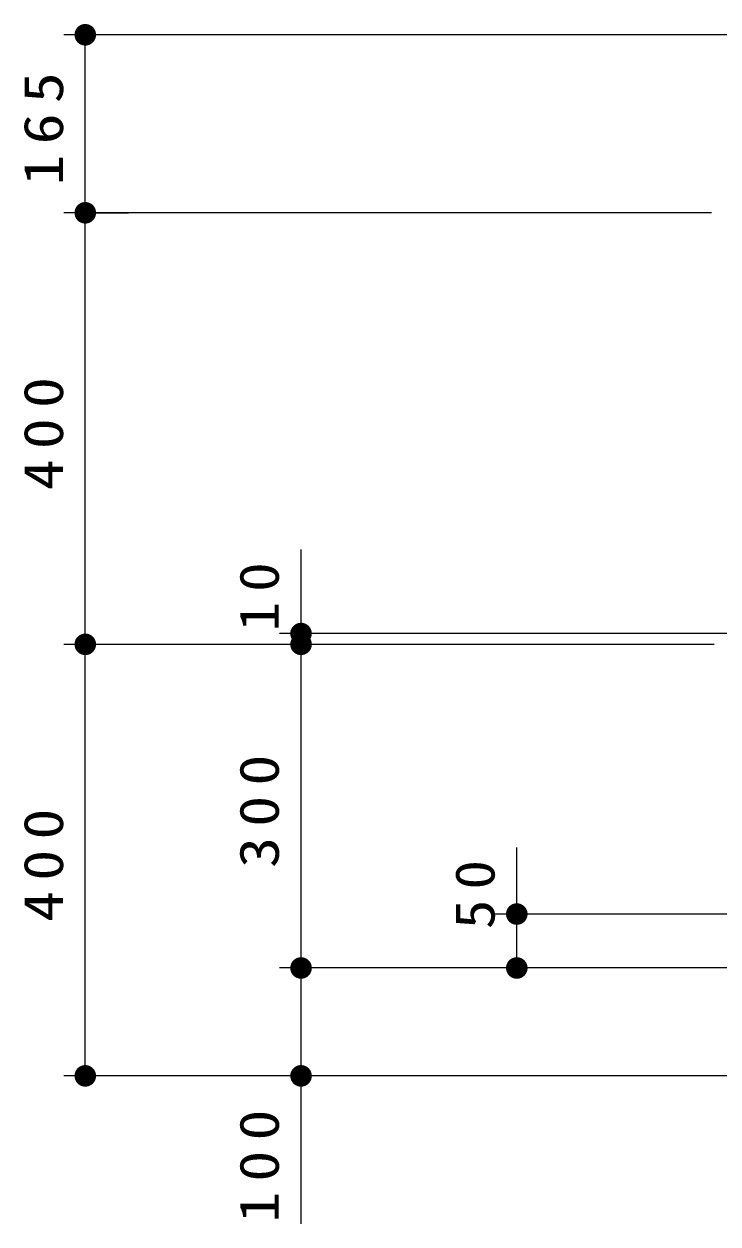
# Model space of a CAD drawing. Units: millimetres on the paper, scale 1:20. Extents: x -365 to 10, y -38 to 257.
# Drawn here: x -137 to -104.8, y 74.5 to 130.1 of the extents above; entities that cross this region are included whole.
import ezdxf

# ---------------------------------------------------------------- set-up
doc = ezdxf.new("R2010")
doc.units = ezdxf.units.MM
doc.layers.add('LY_1', color=7, linetype='Continuous', lineweight=25)
doc.styles.add('ＭＳ ゴシック', font='')
doc.styles.get('ＭＳ ゴシック').set_extended_font_data('MS Gothic')

# ---------------------------------------------------------------- blocks, each defined once
blk = doc.blocks.new('filled_dot')
at = {"color": 0, "linetype": 'Continuous', "lineweight": -2, "const_width": 1.25}
blk.add_lwpolyline([(-0.625, 0, 1), (0.625, 0, 1)], format="xyb", close=True, dxfattribs=at)

msp = doc.modelspace()

# ---------------------------------------------------------------- linework, layer by layer
at = {"layer": 'LY_1', "lineweight": 13}
for p, q in [((-101.134, 129.603), (-135.129, 129.603)), ((-134.129, 121.353), (-134.129, 129.603)), ((-105.102, 121.353), (-135.129, 121.353)), ((-134.129, 101.353), (-134.129, 121.353)), ((-134.129, 121.353), (-132.129, 121.353)), ((-124.129, 101.353), (-124.129, 105.755)), ((-100.879, 101.853), (-125.129, 101.853)), ((-104.979, 101.353), (-135.129, 101.353)), ((-134.129, 81.353), (-134.129, 101.353)), ((-124.129, 86.353), (-124.129, 101.353)), ((-114.129, 86.353), (-114.129, 91.936)), ((-94.891, 88.853), (-115.129, 88.853)), ((-103.379, 86.353), (-125.129, 86.353)), ((-124.129, 74.488), (-124.129, 86.353)), ((-103.379, 81.353), (-135.129, 81.353))]:
    msp.add_line(p, q, dxfattribs=at)

# ---------------------------------------------------------------- block references
at = {"layer": 'LY_1', "lineweight": 13, "xscale": 0.4, "yscale": 0.4}
for p, rotation in [((-134.129, 129.603), 270), ((-134.129, 121.353), 270), ((-134.129, 121.353), 90), ((-124.129, 101.853), 270), ((-134.129, 101.353), 270), ((-124.129, 101.353), 270), ((-114.129, 88.853), 270), ((-124.129, 86.353), 270), ((-114.129, 86.353), 90), ((-134.129, 81.353), 90), ((-124.129, 81.353), 90)]:
    msp.add_blockref('filled_dot', p, dxfattribs=dict(at, rotation=rotation))

# ---------------------------------------------------------------- texts
at = {"layer": 'LY_1', "char_height": 1.833, "attachment_point": 8, "rotation": 90, "style": 'ＭＳ ゴシック'}
for s, insert in [('\\T1.33;\\W1.15;165', (-135.129, 125.478)), ('\\T1.33;\\W1.15;400', (-135.129, 111.353)), ('\\T1.34;\\W1.1;10', (-125.129, 103.786)), ('\\T1.33;\\W1.15;300', (-125.129, 93.853)), ('\\T1.33;\\W1.15;400', (-135.129, 91.353)), ('\\T1.34;\\W1.1;50', (-115.129, 89.988)), ('\\T1.33;\\W1.15;100', (-125.129, 77.405))]:
    msp.add_mtext(s, dxfattribs=dict(at, insert=insert))

doc.saveas('drawing.dxf')
